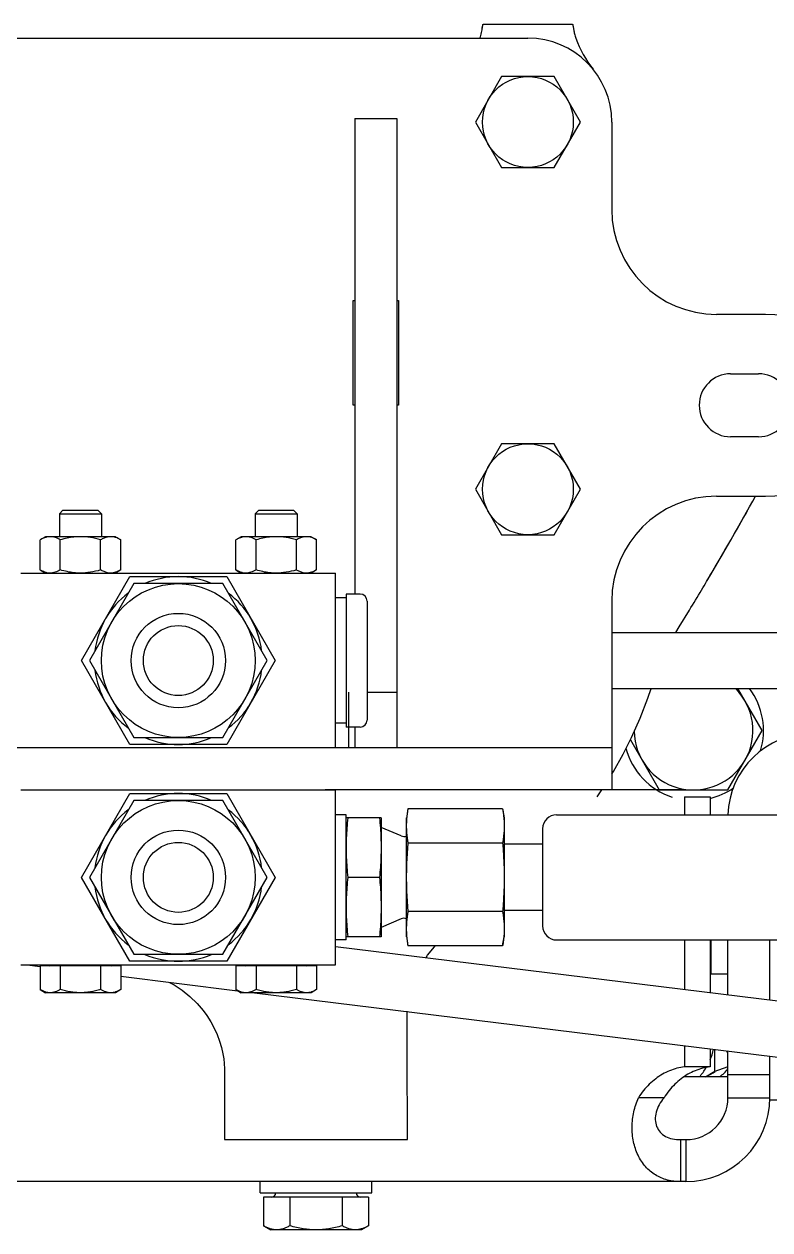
# Model space of a CAD drawing. Header units: millimetres. Extents: x 156850 to 204135, y 56350 to 74150.
# Drawn here: x 158614.2 to 158720.9, y 62484.1 to 62656.5 of the extents above; entities that cross this region are included whole.
import ezdxf

# ---------------------------------------------------------------- set-up
doc = ezdxf.new("R2010")
doc.units = ezdxf.units.MM
doc.header["$LTSCALE"] = 150
doc.layers.add('-----33 Equipment', color=5, linetype='Continuous')

# ---------------------------------------------------------------- blocks, each defined once
blk = doc.blocks.new('X-2F-PLAN$0$AUDIT_I_260115101451-0')
at = {"color": 0}
for p, q in [((-151.51, -347.52), (-161, -347.49)), ((-161, -347.49), (-161, -373.69))]:
    blk.add_line(p, q, dxfattribs=at)
for points in [[(-138.51, -339.64), (-138.87, -340.3), (-139.64, -341.46), (-140.53, -342.57), (-141.53, -343.59), (-142.54, -344.45)], [(-142.54, -344.45), (-143.27, -344.99), (-144.15, -345.55), (-145.05, -346.04), (-145.97, -346.45), (-146.9, -346.8), (-147.83, -347.07), (-148.75, -347.27), (-149.46, -347.39)], [(-149.46, -347.39), (-150.1, -347.46), (-150.88, -347.51), (-151.51, -347.52)], [(-161, -373.69), (-156.82, -373.66), (-152.62, -373.64)], [(-152.62, -373.64), (-147.62, -373.62), (-146.08, -373.62), (-144.54, -373.62), (-143.2, -373.63)], [(-143.2, -373.63), (-142.62, -373.65)], [(-134.96, -376.33), (-134.63, -376.55), (-133.42, -377.55), (-133.31, -377.65)], [(-2.3, -384.34), (-2.03, -384.38), (-1.9, -384.4), (-1.79, -384.43), (-1.69, -384.45), (-1.61, -384.47), (-1.55, -384.49), (-1.51, -384.51), (-1.5, -384.53)]]:
    blk.add_lwpolyline(points, dxfattribs=at)
blk = doc.blocks.new('X-2F-PLAN$0$A$C73FA2420')
at = {"color": 0, "linetype": 'Continuous'}
for p, q in [((2798.73, 739.98), (2798.73, 875.98)), ((2736.73, 729.37), (2736.73, 860.58)), ((2900.23, 851.98), (2900.23, 751.98)), ((2767.73, 824.48), (2767.73, 779.48)), ((2792.73, 824.48), (2792.73, 779.48)), ((2823.73, 824.48), (2823.73, 779.48)), ((2767.73, 823.59), (2767.51, 821.76)), ((2764.18, 821.75), (2763.73, 820.98)), ((2763.73, 810.98), (2763.73, 820.98)), ((2767.58, 821.75), (2764.18, 821.75)), ((2767.58, 810.2), (2767.58, 821.75)), ((2824.18, 821.75), (2823.73, 820.98)), ((2824.18, 821.75), (2828.49, 821.75)), ((2828.93, 820.98), (2828.49, 821.75)), ((2828.93, 810.98), (2828.93, 820.98)), ((2832.23, 818.98), (2828.93, 818.98)), ((2832.73, 818.48), (2832.23, 818.98)), ((2832.23, 818.98), (2832.23, 812.98)), ((2767.58, 818.86), (2764.18, 818.86)), ((2824.18, 818.86), (2828.49, 818.86)), ((2832.73, 818.48), (2832.73, 813.48)), ((2768.23, 808.91), (2780.23, 815.83)), ((2780.23, 815.83), (2792.23, 808.91)), ((2799.23, 808.91), (2811.23, 815.83)), ((2811.23, 815.83), (2823.23, 808.91)), ((2780.23, 814.68), (2769.23, 808.33)), ((2791.23, 808.33), (2780.23, 814.68)), ((2811.23, 814.68), (2800.23, 808.33)), ((2822.23, 808.33), (2811.23, 814.68)), ((2767.58, 813.09), (2764.18, 813.09)), ((2824.18, 813.09), (2828.49, 813.09)), ((2832.23, 812.98), (2828.93, 812.98)), ((2832.73, 813.48), (2832.23, 812.98)), ((2764.18, 810.2), (2763.73, 810.98)), ((2824.18, 810.2), (2823.73, 810.98)), ((2828.93, 810.98), (2828.49, 810.2)), ((2766.09, 810.2), (2764.03, 793.49)), ((2767.58, 810.2), (2764.18, 810.2)), ((2768.23, 795.05), (2768.23, 808.91)), ((2792.23, 808.91), (2792.23, 795.05)), ((2799.23, 795.05), (2799.23, 808.91)), ((2823.23, 808.91), (2823.23, 795.05)), ((2824.18, 810.2), (2828.49, 810.2)), ((2769.23, 808.33), (2769.23, 795.63)), ((2791.23, 795.63), (2791.23, 808.33)), ((2800.23, 808.33), (2800.23, 795.63)), ((2822.23, 795.63), (2822.23, 808.33)), ((2780.23, 788.12), (2768.23, 795.05)), ((2769.23, 795.63), (2780.23, 789.28)), ((2780.23, 789.28), (2791.23, 795.63)), ((2792.23, 795.05), (2780.23, 788.12)), ((2811.23, 788.12), (2799.23, 795.05)), ((2800.23, 795.63), (2811.23, 789.28)), ((2811.23, 789.28), (2822.23, 795.63)), ((2823.23, 795.05), (2811.23, 788.12)), ((2764.18, 793.75), (2763.73, 792.98)), ((2767.58, 793.75), (2764.18, 793.75)), ((2767.58, 782.2), (2767.58, 793.75)), ((2824.18, 793.75), (2823.73, 792.98)), ((2824.18, 793.75), (2828.49, 793.75)), ((2828.93, 792.98), (2828.49, 793.75)), ((2763.73, 782.98), (2763.73, 792.98)), ((2828.93, 782.98), (2828.93, 792.98)), ((2730.41, 789.78), (2729.83, 788.78)), ((2734.53, 789.78), (2730.41, 789.78)), ((2734.53, 774.77), (2734.53, 789.78)), ((2735.13, 790.28), (2736.73, 790.28)), ((2735.13, 790.28), (2735.13, 774.28)), ((2763.73, 791.1), (2753.44, 707.47)), ((2767.58, 790.86), (2764.18, 790.86)), ((2824.18, 790.86), (2828.49, 790.86)), ((2832.23, 790.98), (2828.93, 790.98)), ((2832.73, 790.48), (2832.23, 790.98)), ((2832.23, 790.98), (2832.23, 784.98)), ((2832.73, 790.48), (2832.73, 785.48)), ((2729.83, 775.78), (2729.83, 788.78)), ((2734.53, 786.03), (2730.41, 786.03)), ((2767.58, 785.09), (2764.18, 785.09)), ((2824.18, 785.09), (2828.49, 785.09)), ((2832.23, 784.98), (2828.93, 784.98)), ((2832.73, 785.48), (2832.23, 784.98)), ((2764.18, 782.2), (2763.73, 782.98)), ((2824.18, 782.2), (2823.73, 782.98)), ((2828.93, 782.98), (2828.49, 782.2)), ((2767.58, 782.2), (2764.18, 782.2)), ((2792.73, 729.48), (2792.73, 780.98)), ((2824.18, 782.2), (2828.49, 782.2)), ((2770.36, 779.48), (2761.38, 706.49)), ((2767.73, 779.48), (2792.73, 779.48)), ((2771.28, 777.98), (2771.28, 779.48)), ((2789.18, 777.98), (2789.18, 779.48)), ((2792.73, 739.98), (2792.73, 779.48)), ((2798.73, 779.48), (2823.73, 779.48)), ((2802.28, 777.98), (2802.28, 779.48)), ((2820.18, 777.98), (2820.18, 779.48)), ((2734.53, 778.52), (2730.41, 778.52)), ((2771.28, 777.98), (2789.18, 777.98)), ((2771.73, 772.98), (2771.73, 777.98)), ((2780.23, 773.21), (2780.23, 777.75)), ((2788.73, 772.98), (2788.73, 777.98)), ((2798.73, 777.58), (2806.73, 777.58)), ((2820.73, 777.98), (2801.73, 777.98)), ((2801.73, 775.98), (2801.73, 777.98)), ((2820.73, 775.98), (2820.73, 777.98)), ((2801.73, 776.73), (2798.73, 776.73)), ((2888.73, 776.73), (2820.73, 776.73)), ((2847.73, 776.98), (2862.73, 776.98)), ((2847.73, 776.73), (2847.73, 776.98)), ((2862.73, 776.98), (2862.73, 776.73)), ((2888.73, 776.73), (2888.73, 770.73)), ((2730.41, 774.77), (2729.83, 775.78)), ((2734.53, 774.77), (2730.41, 774.77)), ((2735.13, 774.28), (2736.73, 774.28)), ((2819.73, 774.98), (2802.73, 774.98)), ((2806.73, 774.98), (2806.73, 770.73)), ((2788.73, 772.98), (2771.73, 772.98)), ((2774.3, 770.11), (2773.08, 772.98)), ((2786.16, 770.11), (2787.38, 772.98)), ((2888.73, 770.73), (2798.73, 770.73)), ((2847.73, 770.48), (2847.73, 770.73)), ((2862.73, 770.73), (2862.73, 770.48)), ((2770.42, 755.6), (2770.42, 769.14)), ((2788.73, 769.37), (2771.73, 769.37)), ((2775.33, 755.6), (2775.33, 769.14)), ((2785.14, 755.6), (2785.14, 769.14)), ((2790.05, 755.6), (2790.05, 769.14)), ((2862.73, 770.48), (2847.73, 770.48)), ((2835.73, 759.48), (2829.23, 755.73)), ((2842.23, 755.73), (2835.73, 759.48)), ((2888.23, 759.48), (2881.73, 755.73)), ((2894.73, 755.73), (2888.23, 759.48)), ((2902.23, 758.35), (2902.23, 745.62)), ((2770.42, 755.6), (2771.73, 755.37)), ((2788.73, 755.37), (2771.73, 755.37)), ((2775.48, 749.87), (2775.48, 755.37)), ((2784.98, 749.87), (2784.98, 755.37)), ((2790.05, 755.6), (2788.73, 755.37)), ((2829.23, 755.73), (2829.23, 748.22)), ((2842.23, 748.22), (2842.23, 755.73)), ((2881.73, 755.73), (2881.73, 748.22)), ((2894.73, 748.22), (2894.73, 755.73)), ((2787.18, 749.87), (2773.28, 749.87)), ((2829.23, 748.22), (2835.73, 744.47)), ((2835.73, 744.47), (2842.23, 748.22)), ((2881.73, 748.22), (2888.23, 744.47)), ((2888.23, 744.47), (2894.73, 748.22)), ((2771.28, 747.87), (2771.28, 694.87)), ((2789.18, 747.87), (2789.18, 694.87)), ((2791.73, 742.08), (2792.73, 741.4)), ((2819.73, 739.98), (2792.73, 739.98)), ((2807.23, 739.98), (2807.23, 696.61)), ((2815.23, 739.98), (2815.23, 696.61)), ((2888.23, 739.98), (2875.73, 739.98)), ((2748.73, 732.51), (2748.73, 736.17)), ((2799.9, 737.32), (2792.73, 733.19)), ((2792.73, 733.19), (2792.73, 723.37)), ((2742.73, 730.14), (2736.73, 730.14)), ((2742.73, 729.37), (2736.73, 729.37)), ((2742.73, 730.14), (2742.73, 729.37)), ((2751.73, 723.37), (2751.73, 729.6)), ((2756.16, 729.58), (2753.13, 729.58)), ((2753.13, 725.92), (2753.13, 729.58)), ((2771.28, 729.58), (2764.22, 729.58)), ((2791.73, 729.58), (2789.18, 729.58)), ((2791.73, 729.58), (2791.73, 725.92)), ((2751.73, 726.59), (2752.5, 725.26)), ((2755.71, 725.92), (2753.13, 725.92)), ((2771.28, 725.92), (2763.77, 725.92)), ((2766.59, 725.92), (2766.43, 725.77)), ((2791.73, 725.92), (2789.18, 725.92)), ((2753.14, 723.37), (2752.42, 725.4)), ((2752.5, 725.26), (2755.63, 725.26)), ((2766.43, 725.77), (2771.28, 725.77)), ((2766.43, 725.77), (2766.43, 723.37)), ((2834.73, 724.98), (2834.73, 717.98)), ((2860.73, 717.98), (2860.73, 724.98)), ((2748.73, 723.37), (2755.39, 723.37)), ((2748.73, 723.37), (2748.73, 717.37)), ((2752.05, 723.37), (2752.05, 717.37)), ((2755.04, 723.37), (2755.41, 723.5)), ((2763.45, 723.37), (2771.28, 723.37)), ((2792.73, 723.37), (2801.23, 718.46)), ((2843.23, 718.98), (2843.23, 722.98)), ((2852.23, 722.98), (2852.23, 718.98)), ((2801.23, 718.46), (2807.23, 721.93)), ((2748.43, 717.37), (2748.43, 707.37)), ((2748.73, 717.37), (2754.66, 717.37)), ((2762.72, 717.37), (2771.28, 717.37))]:
    blk.add_line(p, q, dxfattribs=at)
for points in [[(2795.01, 739.98), (2795.38, 739.75), (2797.86, 738.36), (2800.24, 737.15)], [(2800.24, 737.15), (2803, 735.91), (2805.84, 734.81), (2807.23, 734.35)], [(2815.23, 730.84), (2816.04, 730.34), (2818.43, 728.87)], [(2822.54, 726.41), (2823.55, 725.81), (2828.19, 723.1), (2833.19, 720.27)], [(2833.19, 720.27), (2834.02, 719.81), (2834.73, 719.42)]]:
    blk.add_lwpolyline(points, dxfattribs=at)
for centre, radius in [((2780.23, 801.98), 11), ((2811.23, 801.98), 11), ((2780.23, 801.98), 6.75), ((2811.23, 801.98), 6.75), ((2780.23, 801.98), 5), ((2811.23, 801.98), 5), ((2835.73, 751.98), 6.5), ((2888.23, 751.98), 6.5)]:
    blk.add_circle(centre, radius, dxfattribs=at)
for centre, radius, start, end in [((2767.73, 820.38), 0.15, 180, 270), ((2780.23, 801.98), 12, 96.5761, 143.4239), ((2780.23, 801.98), 12, 36.5761, 83.4239), ((2811.23, 801.98), 12, 96.5761, 143.4239), ((2811.23, 801.98), 12, 36.5761, 83.4239), ((2767.73, 811.58), 0.15, 90, 180), ((2780.23, 801.98), 12, 156.5761, 203.4239), ((2780.23, 801.98), 12, 336.5761, 23.4239), ((2811.23, 801.98), 12, 156.5761, 203.4239), ((2811.23, 801.98), 12, 336.5761, 23.4239), ((2780.23, 801.98), 12, 216.5761, 263.4239), ((2780.23, 801.98), 12, 276.5761, 323.4239), ((2811.23, 801.98), 12, 216.5761, 263.4239), ((2811.23, 801.98), 12, 276.5761, 323.4239), ((2767.73, 792.38), 0.15, 180, 270), ((2735.13, 788.63), 0.6, 180, 270), ((2767.73, 783.58), 0.15, 90, 180), ((2735.13, 775.93), 0.6, 90, 180), ((2802.73, 775.98), 1, 180, 270), ((2819.73, 775.98), 1, 270, 0), ((2773.38, 769.72), 1, 339.4129, 23.0529), ((2787.08, 769.72), 1, 156.9471, 200.5871), ((2888.23, 751.98), 12, 270, 0), ((2773.28, 747.87), 2, 90, 180), ((2787.18, 747.87), 2, 0, 90), ((2905.2, 730.98), 15, 109.3971, 128.9424), ((2819.73, 724.98), 15, 0, 90), ((2875.73, 724.98), 15, 90, 180), ((2801.23, 728.28), 10, 104.7033, 162.0813), ((2801.23, 728.28), 8.5, 90.7092, 315.0198), ((2801.23, 728.28), 8.5, 44.9797, 46.2105), ((2748.73, 729.37), 12, 180, 270), ((2748.73, 729.37), 6, 180, 270), ((2757.41, 733.76), 8.5, 228.026, 238.9351), ((2756.73, 728.28), 5.25, 200.394, 216.004), ((2757.41, 733.76), 8.5, 247.3086, 258.0609), ((2801.23, 728.28), 10, 193.6717, 214.7583), ((2847.73, 722.98), 4.5, 0, 180), ((2756.73, 728.28), 6.25, 216.8053, 231.7786), ((2788.83, 711.37), 12, 0, 88.3175), ((2801.23, 728.28), 10, 252.991, 306.9796), ((2847.73, 718.98), 4.5, 180, 0), ((2847.73, 717.98), 13, 180, 0)]:
    blk.add_arc(centre, radius, start, end, dxfattribs=at)
for points, start_tangent, end_tangent in [([(2763.73, 820.31), (2763.76, 820.66), (2763.83, 820.95)], (0, 1), (0.277901, 0.96061)), ([(2763.83, 820.95), (2763.85, 821.02)], (0.277901, 0.96061), (0.301533, 0.953456)), ([(2763.85, 821.02), (2763.99, 821.38), (2764.18, 821.75)], (0.301533, 0.953456), (0.5, 0.866025)), ([(2823.73, 820.31), (2823.78, 820.78), (2823.83, 820.95)], (0, 1), (0.275531, 0.961292)), ([(2823.83, 820.95), (2823.94, 821.26), (2824.18, 821.75)], (0.275531, 0.961292), (0.5, 0.866025)), ([(2828.84, 820.95), (2828.73, 821.26), (2828.49, 821.75)], (-0.275531, 0.961292), (-0.5, 0.866025)), ([(2828.93, 820.31), (2828.88, 820.78), (2828.84, 820.95)], (0, 1), (-0.275531, 0.961292)), ([(2764.18, 818.86), (2763.99, 819.23), (2763.85, 819.6), (2763.76, 819.95), (2763.73, 820.31)], (-0.5, 0.866025), (0, 1)), ([(2824.18, 818.86), (2823.85, 819.6), (2823.73, 820.31)], (-0.5, 0.866025), (0, 1)), ([(2828.49, 818.86), (2828.82, 819.6), (2828.93, 820.31)], (0.5, 0.866025), (0, 1)), ([(2763.73, 815.98), (2763.76, 816.69), (2763.85, 817.4), (2763.99, 818.13), (2764.18, 818.86)], (0, 1), (0.27735, 0.960769)), ([(2823.73, 815.98), (2823.78, 816.92), (2823.94, 817.88), (2824.18, 818.86)], (0, 1), (0.27735, 0.960769)), ([(2828.93, 815.98), (2828.88, 816.92), (2828.73, 817.88), (2828.49, 818.86)], (0, 1), (-0.27735, 0.960769)), ([(2764.18, 813.09), (2763.99, 813.83), (2763.85, 814.55), (2763.76, 815.27), (2763.73, 815.98)], (-0.27735, 0.960769), (0, 1)), ([(2824.18, 813.09), (2823.85, 814.56), (2823.73, 815.98)], (-0.27735, 0.960769), (0, 1)), ([(2828.49, 813.09), (2828.82, 814.56), (2828.93, 815.98)], (0.27735, 0.960769), (0, 1)), ([(2763.73, 811.65), (2763.76, 812), (2763.85, 812.36), (2763.99, 812.72), (2764.18, 813.09)], (0, 1), (0.5, 0.866025)), ([(2823.73, 811.65), (2823.78, 812.12), (2823.94, 812.6), (2824.18, 813.09)], (0, 1), (0.5, 0.866025)), ([(2828.93, 811.65), (2828.88, 812.12), (2828.73, 812.6), (2828.49, 813.09)], (0, 1), (-0.5, 0.866025)), ([(2763.83, 811), (2763.76, 811.29), (2763.73, 811.65)], (-0.277901, 0.96061), (0, 1)), ([(2763.85, 810.94), (2763.83, 811)], (-0.301533, 0.953456), (-0.277901, 0.96061)), ([(2764.18, 810.2), (2763.99, 810.57), (2763.85, 810.94)], (-0.5, 0.866025), (-0.301533, 0.953456)), ([(2824.18, 810.2), (2823.85, 810.94), (2823.73, 811.65)], (-0.5, 0.866025), (0, 1)), ([(2828.49, 810.2), (2828.82, 810.94), (2828.93, 811.65)], (0.5, 0.866025), (0, 1)), ([(2763.85, 793.02), (2763.99, 793.38), (2764.18, 793.75)], (0.301533, 0.953456), (0.5, 0.866025)), ([(2823.83, 792.95), (2823.94, 793.26), (2824.18, 793.75)], (0.275531, 0.961292), (0.5, 0.866025)), ([(2828.84, 792.95), (2828.73, 793.26), (2828.49, 793.75)], (-0.275531, 0.961292), (-0.5, 0.866025)), ([(2763.73, 792.31), (2763.76, 792.66), (2763.83, 792.95)], (0, 1), (0.277901, 0.96061)), ([(2764.18, 790.86), (2763.99, 791.23), (2763.85, 791.6), (2763.76, 791.95), (2763.73, 792.31)], (-0.5, 0.866025), (0, 1)), ([(2763.83, 792.95), (2763.85, 793.02)], (0.277901, 0.96061), (0.301533, 0.953456)), ([(2823.73, 792.31), (2823.78, 792.78), (2823.83, 792.95)], (0, 1), (0.275531, 0.961292)), ([(2824.18, 790.86), (2823.85, 791.6), (2823.73, 792.31)], (-0.5, 0.866025), (0, 1)), ([(2828.49, 790.86), (2828.82, 791.6), (2828.93, 792.31)], (0.5, 0.866025), (0, 1)), ([(2828.93, 792.31), (2828.88, 792.78), (2828.84, 792.95)], (0, 1), (-0.275531, 0.961292)), ([(2729.83, 787.91), (2729.87, 788.37), (2729.98, 788.83), (2730.16, 789.3), (2730.41, 789.78)], (0, 1), (0.5, 0.866025)), ([(2763.73, 787.98), (2763.76, 788.69), (2763.85, 789.4), (2763.99, 790.13), (2764.18, 790.86)], (0, 1), (0.27735, 0.960769)), ([(2823.73, 787.98), (2823.78, 788.92), (2823.94, 789.88), (2824.18, 790.86)], (0, 1), (0.27735, 0.960769)), ([(2828.93, 787.98), (2828.88, 788.92), (2828.73, 789.88), (2828.49, 790.86)], (0, 1), (-0.27735, 0.960769)), ([(2730.41, 786.03), (2730.16, 786.51), (2729.98, 786.98), (2729.87, 787.45), (2729.83, 787.91)], (-0.5, 0.866025), (0, 1)), ([(2764.18, 785.09), (2763.99, 785.83), (2763.85, 786.55), (2763.76, 787.27), (2763.73, 787.98)], (-0.27735, 0.960769), (0, 1)), ([(2824.18, 785.09), (2823.85, 786.56), (2823.73, 787.98)], (-0.27735, 0.960769), (0, 1)), ([(2828.49, 785.09), (2828.82, 786.56), (2828.93, 787.98)], (0.27735, 0.960769), (0, 1)), ([(2729.83, 782.28), (2729.87, 783.2), (2729.98, 784.12), (2730.16, 785.07), (2730.41, 786.03)], (0, 1), (0.27735, 0.960769)), ([(2763.73, 783.65), (2763.76, 784), (2763.85, 784.36), (2763.99, 784.72), (2764.18, 785.09)], (0, 1), (0.5, 0.866025)), ([(2823.73, 783.65), (2823.78, 784.12), (2823.94, 784.6), (2824.18, 785.09)], (0, 1), (0.5, 0.866025)), ([(2828.93, 783.65), (2828.88, 784.12), (2828.73, 784.6), (2828.49, 785.09)], (0, 1), (-0.5, 0.866025)), ([(2763.83, 783), (2763.76, 783.29), (2763.73, 783.65)], (-0.277901, 0.96061), (0, 1)), ([(2763.85, 782.94), (2763.83, 783)], (-0.301533, 0.953456), (-0.277901, 0.96061)), ([(2764.18, 782.2), (2763.99, 782.57), (2763.85, 782.94)], (-0.5, 0.866025), (-0.301533, 0.953456)), ([(2824.18, 782.2), (2823.85, 782.94), (2823.73, 783.65)], (-0.5, 0.866025), (0, 1)), ([(2828.49, 782.2), (2828.82, 782.94), (2828.93, 783.65)], (0.5, 0.866025), (0, 1)), ([(2730.41, 778.52), (2730.16, 779.49), (2729.98, 780.43), (2729.87, 781.36), (2729.83, 782.28)], (-0.27735, 0.960769), (0, 1)), ([(2729.83, 776.65), (2729.87, 777.11), (2729.98, 777.57), (2730.16, 778.04), (2730.41, 778.52)], (0, 1), (0.5, 0.866025)), ([(2775.98, 777.98), (2774.58, 777.95), (2773.18, 777.87), (2771.73, 777.75)], (-1, 0), (-0.994858, -0.101279)), ([(2780.23, 777.75), (2778.79, 777.87), (2777.39, 777.95), (2775.98, 777.98)], (-0.994858, 0.101279), (-1, 0)), ([(2784.48, 777.98), (2783.08, 777.95), (2781.68, 777.87), (2780.23, 777.75)], (-1, 0), (-0.994858, -0.101279)), ([(2788.73, 777.75), (2787.29, 777.87), (2785.89, 777.95), (2784.48, 777.98)], (-0.994858, 0.101279), (-1, 0)), ([(2729.96, 775.81), (2729.87, 776.19), (2729.83, 776.65)], (-0.277916, 0.960605), (0, 1)), ([(2729.98, 775.72), (2729.96, 775.81)], (-0.300903, 0.953655), (-0.277916, 0.960605)), ([(2730.41, 774.77), (2730.16, 775.25), (2729.98, 775.72)], (-0.5, 0.866025), (-0.300903, 0.953655)), ([(2775.98, 772.98), (2774.58, 773), (2773.18, 773.08), (2771.73, 773.21)], (-1, 0), (-0.994858, 0.101279)), ([(2780.23, 773.21), (2778.79, 773.08), (2777.39, 773), (2775.98, 772.98)], (-0.994858, -0.101279), (-1, 0)), ([(2784.48, 772.98), (2783.08, 773), (2781.68, 773.08), (2780.23, 773.21)], (-1, 0), (-0.994858, 0.101279)), ([(2788.73, 773.21), (2787.29, 773.08), (2785.89, 773), (2784.48, 772.98)], (-0.994858, -0.101279), (-1, 0)), ([(2772.87, 769.37), (2772.38, 769.36), (2771.89, 769.33), (2771.41, 769.28), (2770.92, 769.22), (2770.42, 769.14)], (-1, 0), (-0.984808, -0.173648)), ([(2775.33, 769.14), (2774.83, 769.22), (2774.34, 769.28), (2773.85, 769.33), (2773.36, 769.36), (2772.87, 769.37)], (-0.984808, 0.173648), (-1, 0)), ([(2780.23, 769.37), (2779.25, 769.36), (2778.26, 769.33), (2777.29, 769.28), (2776.31, 769.22), (2775.33, 769.14)], (-1, 0), (-0.996136, -0.087823)), ([(2785.14, 769.14), (2784.15, 769.22), (2783.17, 769.28), (2782.2, 769.33), (2781.22, 769.36), (2780.23, 769.37)], (-0.996136, 0.087823), (-1, 0)), ([(2787.6, 769.37), (2787.11, 769.36), (2786.62, 769.33), (2786.13, 769.28), (2785.64, 769.22), (2785.14, 769.14)], (-1, 0), (-0.984808, -0.173648)), ([(2790.05, 769.14), (2789.55, 769.22), (2789.06, 769.28), (2788.57, 769.33), (2788.09, 769.36), (2787.6, 769.37)], (-0.984808, 0.173648), (-1, 0)), ([(2900.23, 758.83), (2900.6, 758.71), (2901.02, 758.61), (2901.43, 758.53)], (0.944962, -0.32718), (0.989783, -0.142583)), ([(2901.43, 758.53), (2901.57, 758.51), (2901.71, 758.49), (2901.83, 758.47), (2901.95, 758.45), (2902.05, 758.43), (2902.13, 758.41), (2902.19, 758.39), (2902.23, 758.35)], (0.989783, -0.142583), (0, -1)), ([(2771.74, 755.42), (2771.41, 755.46), (2770.92, 755.52), (2770.42, 755.6)], (-0.995894, 0.090525), (-0.984808, 0.173648)), ([(2772.87, 755.37), (2772.38, 755.38), (2771.89, 755.41), (2771.74, 755.42)], (-1, 0), (-0.995894, 0.090525)), ([(2775.33, 755.6), (2774.83, 755.52), (2774.34, 755.46), (2773.85, 755.41), (2773.36, 755.38), (2772.87, 755.37)], (-0.984808, -0.173648), (-1, 0)), ([(2780.23, 755.37), (2779.25, 755.38), (2778.26, 755.41), (2777.29, 755.46), (2776.31, 755.52), (2775.33, 755.6)], (-1, 0), (-0.996136, 0.087823)), ([(2785.14, 755.6), (2784.15, 755.52), (2783.17, 755.46), (2782.2, 755.41), (2781.22, 755.38), (2780.23, 755.37)], (-0.996136, -0.087823), (-1, 0)), ([(2787.6, 755.37), (2787.11, 755.38), (2786.62, 755.41), (2786.13, 755.46), (2785.64, 755.52), (2785.14, 755.6)], (-1, 0), (-0.984808, 0.173648)), ([(2790.05, 755.6), (2789.55, 755.52), (2789.06, 755.46), (2788.57, 755.41), (2788.09, 755.38), (2787.6, 755.37)], (-0.984808, -0.173648), (-1, 0)), ([(2901.43, 745.43), (2900.83, 745.31), (2900.22, 745.13)], (-0.988344, -0.152238), (-0.94324, -0.332113)), ([(2902.23, 745.62), (2902.19, 745.58), (2902.13, 745.56), (2902.05, 745.54), (2901.95, 745.52), (2901.83, 745.5), (2901.71, 745.47), (2901.57, 745.45), (2901.43, 745.43)], (0, -1), (-0.988344, -0.152238)), ([(2736.73, 730.14), (2736.96, 732.02), (2737.68, 733.72), (2738.87, 735.15), (2740.5, 736.22), (2742.44, 736.87), (2744.56, 737.07), (2746.7, 736.82), (2748.73, 736.17)], (0, 1), (0.919841, -0.392292)), ([(2753.13, 729.58), (2752.93, 730.66), (2752.58, 731.72), (2752.08, 732.74), (2751.44, 733.7), (2750.66, 734.61), (2749.75, 735.43), (2748.73, 736.17)], (-0.104921, 0.994481), (-0.840841, 0.541283)), ([(2748.73, 732.51), (2747.72, 733.21), (2746.65, 733.64), (2745.59, 733.76), (2744.62, 733.56), (2743.8, 733.06), (2743.2, 732.3), (2742.85, 731.31), (2742.73, 730.14)], (-0.760828, 0.648953), (0, -1)), ([(2753.13, 725.92), (2752.93, 727), (2752.58, 728.06), (2752.08, 729.08), (2751.44, 730.05), (2750.66, 730.95), (2749.75, 731.77), (2748.73, 732.51)], (-0.104921, 0.994481), (-0.840841, 0.541283)), ([(2818.44, 728.87), (2821.3, 727.14), (2822.54, 726.41)], (0.854414, -0.519593), (0.859967, -0.510349)), ([(2822.54, 726.41), (2824.63, 725.17), (2828.43, 722.97), (2832.65, 720.58)], (0.859967, -0.510349), (0.873485, -0.486852))]:
    blk.add_spline(points, degree=3, dxfattribs=dict(at, start_tangent=start_tangent, end_tangent=end_tangent))
at = {"color": 0}
blk.add_blockref('X-2F-PLAN$0$AUDIT_I_260115101451-0', (2903.73, 1142.88), dxfattribs=at)
blk = doc.blocks.new('X-2F-PLAN$0$zw$C47F')
at = {"layer": '-----33 Equipment'}
blk.add_blockref('X-2F-PLAN$0$A$C73FA2420', (2898.05, 848.02), dxfattribs=at)

msp = doc.modelspace()

# ---------------------------------------------------------------- block references
at = {"layer": '-----33 Equipment', "rotation": 90.00000000000001}
msp.add_blockref('X-2F-PLAN$0$zw$C47F', (160286.3, 56856.22), dxfattribs=at)

doc.saveas('drawing.dxf')
